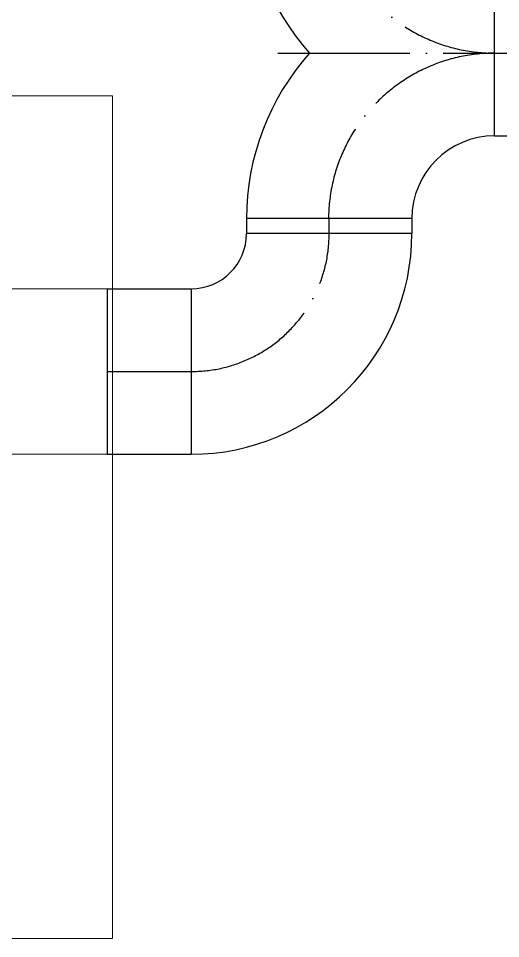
# Model space of a CAD drawing. Header units: millimetres. Extents: x 1731 to 55573, y 1167 to 54427.
# Drawn here: x 24678 to 25553, y 9612 to 11281 of the extents above; entities that cross this region are included whole.
import ezdxf

# ---------------------------------------------------------------- set-up
doc = ezdxf.new("R2010")
doc.units = ezdxf.units.MM
doc.linetypes.add('ACAD_ISO04W100', pattern=[30, 24, -3, 0, -3])
doc.layers.add('EX-PP-FRP DUCT', color=1, linetype='Continuous', lineweight=18)
doc.layers.add('EXHAUST DUICT', color=1, linetype='Continuous')
doc.layers.add('Exhaust-Duct', color=1, linetype='Continuous')
doc.linetypes.add('ZIGZAG', pattern='A,0.0001,-0.2,[131,ltypeshp.shx,S=0.2,R=0,X=-0.2,Y=0],-0.4,[131,ltypeshp.shx,S=0.2,R=180,X=0.2,Y=0],-0.2', length=0.8001)

msp = doc.modelspace()

# ---------------------------------------------------------------- linework, layer by layer
at = {"color": 7}
msp.add_line((25241.6, 10890.6, 99), (25241.6, 10917.8, 99), dxfattribs=at)
at = {"layer": 'EX-PP-FRP DUCT', "color": 2, "linetype": 'ZIGZAG', "ltscale": 10}
for p, q in [((24638.6, 10790.6, 99), (24838.7, 10790.6, 99)), ((24638.6, 10490.6, 99), (24838.7, 10490.6, 99))]:
    msp.add_line(p, q, dxfattribs=at)
at = {"layer": 'EX-PP-FRP DUCT', "color": 7, "elevation": 99}
msp.add_lwpolyline([(24848.5, 9612.8), (23849, 9612.4), (23849, 11140.1), (24848.5, 11140.5)], close=True, dxfattribs=at)
at = {"layer": 'EXHAUST DUICT', "color": 1}
for p, q in [((25541.6, 11067.8, 99), (25541.6, 11367.8, 99)), ((25541.6, 11067.8, 99), (26483.5, 11067.8, 99)), ((25391.6, 10917.8, 99), (25091.6, 10917.8, 99)), ((25091.6, 10917.8, 99), (25091.6, 10890.6, 99)), ((25391.6, 10917.8, 99), (25391.6, 10890.6, 99)), ((25391.6, 10890.6, 99), (25091.6, 10890.6, 99)), ((24838.7, 10790.6, 99), (24991.6, 10790.6, 99)), ((24991.6, 10790.6, 99), (24991.6, 10490.6, 99)), ((24838.7, 10490.6, 99), (24991.6, 10490.6, 99))]:
    msp.add_line(p, q, dxfattribs=at)
at = {"layer": 'EXHAUST DUICT', "color": 0, "linetype": 'ACAD_ISO04W100', "ltscale": 10}
for p, q in [((25148.2, 11217.8, 99), (26633.5, 11217.8, 99)), ((24838.7, 10640.6, 99), (24991.6, 10640.6, 99))]:
    msp.add_line(p, q, dxfattribs=at)
at = {"layer": 'EXHAUST DUICT', "color": 1}
for centre, radius, start, end in [((25541.6, 11517.8, 99), 450, 180, 221.8103), ((25541.6, 10917.8, 99), 450, 138.1897, 180), ((25541.6, 10917.8, 99), 150, 90, 180), ((24991.6, 10890.6, 99), 100, 270, 0), ((24991.6, 10890.6, 99), 400, 270, 0)]:
    msp.add_arc(centre, radius, start, end, dxfattribs=at)
at = {"layer": 'EXHAUST DUICT', "color": 0, "linetype": 'ACAD_ISO04W100', "ltscale": 10}
for centre, radius, start, end in [((25541.6, 11517.8, 99), 300, 180, 270), ((25542.3, 10916, 99), 301.8, 90.1439, 179.6525), ((24991.6, 10890.6, 99), 250, 270, 0)]:
    msp.add_arc(centre, radius, start, end, dxfattribs=at)
at = {"layer": 'Exhaust-Duct'}
msp.add_line((24838.7, 10790.6, 99), (24838.7, 10490.6, 99), dxfattribs=at)

doc.saveas('drawing.dxf')
